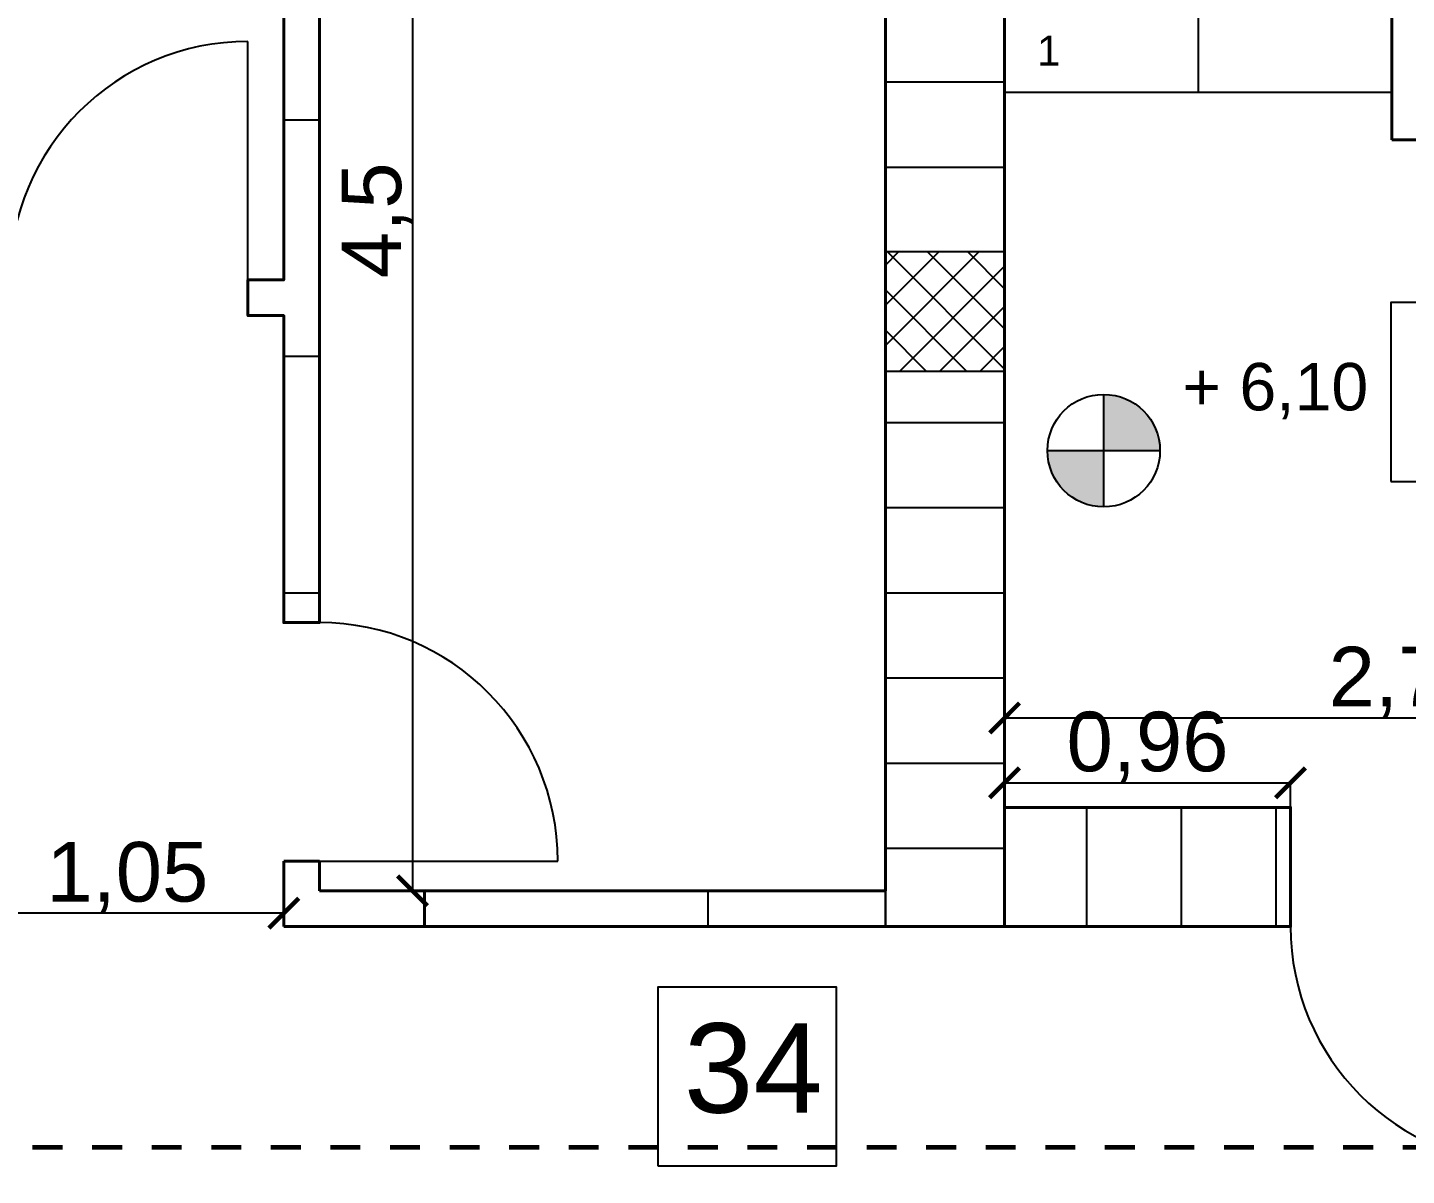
# Model space of a CAD drawing. Header units: millimetres. Extents: x 2459 to 3981, y 1231 to 4850.
# Drawn here: x 3699.425 to 3704.054, y 1286.436 to 1290.287 of the extents above; entities that cross this region are included whole.
import ezdxf

# ---------------------------------------------------------------- set-up
doc = ezdxf.new("R2010")
doc.units = ezdxf.units.MM
doc.linetypes.add('JIS_02_0.7', pattern=[1.35, 0.75, -0.6])
doc.linetypes.add('TRATTEGGIATA', pattern=[0.75, 0.5, -0.25])
doc.layers.add('linee muri', color=7, linetype='Continuous', lineweight=40)
doc.layers.add('SEZIONI', color=7, linetype='TRATTEGGIATA', lineweight=60)
doc.layers.add('quoteee', color=7, linetype='Continuous')
doc.styles.get("Standard").update_dxf_attribs({"font": 'arial.ttf'})
doc.dimstyles.new('Copia di ISO-25', dxfattribs={"dimtxt": 0.2, "dimasz": 0.1, "dimexe": 0, "dimexo": 0, "dimgap": 0, "dimtad": 3, "dimtxsty": 'Standard', "dimblk": 'ARCHTICK', "dimcen": -2.5, "dimclrd": 256, "dimclre": 256, "dimclrt": 256, "dimadec": 0, "dimazin": 0, "dimtfac": 1, "dimtmove": 2, "dimatfit": 3, "dimldrblk": 'ARCHTICK', "dimfxl": 1, "dimfxlon": 1, "dimtfillclr": 256, "dimlwd": -1, "dimlwe": -1, "dimarcsym": 0})
pattern_1 = [(45, (-1.35194, 0.4), (-0.067351921, 0.067351921), []), (135, (-1.35194, 0.4), (-0.067351921, -0.067351921), [])]

# ---------------------------------------------------------------- blocks, each defined once
blk = doc.blocks.new('_ArchTick')
at = {"color": 0, "linetype": 'ByBlock', "const_width": 0.15}
blk.add_lwpolyline([(-0.5, -0.5), (0.5, 0.5)], dxfattribs=at)
blk = doc.blocks.new('*D342')
at = {"layer": 'Defpoints', "color": 0, "lineweight": -3, "ltscale": 0.01, "transparency": 16777216}
for p in [(3700.4047, 1291.8906), (3700.4047, 1287.3906), (3700.7171, 1287.3906)]:
    blk.add_point(p, dxfattribs=at)
at = {"layer": 'quoteee', "ltscale": 0.01, "transparency": 16777216}
for p, q in [((3700.4047, 1291.8906), (3700.7171, 1291.8906)), ((3700.7171, 1291.8906), (3700.7171, 1287.3906)), ((3700.4047, 1287.3906), (3700.7171, 1287.3906))]:
    blk.add_line(p, q, dxfattribs=at)
at = {"layer": 'quoteee', "ltscale": 0.01, "transparency": 16777216, "xscale": 0.1, "yscale": 0.1, "zscale": 0.1}
for p, rotation in [((3700.7171, 1291.8906), 90), ((3700.7171, 1287.3906), 270)]:
    blk.add_blockref('_ArchTick', p, dxfattribs=dict(at, rotation=rotation))
at = {"layer": 'quoteee', "ltscale": 0.01, "transparency": 16777216, "insert": (3700.5974, 1289.6406), "char_height": 0.2, "attachment_point": 5, "rotation": 90}
blk.add_mtext('4,5', dxfattribs=at)
blk = doc.blocks.new('*D343')
at = {"layer": 'Defpoints', "color": 0, "lineweight": -3, "ltscale": 0.01, "transparency": 16777216}
for p in [(3699.2347, 1287.3156), (3699.2347, 1287.2706), (3700.2847, 1287.2706)]:
    blk.add_point(p, dxfattribs=at)
at = {"layer": 'quoteee', "ltscale": 0.01, "transparency": 16777216}
for p, q in [((3699.2347, 1287.2706), (3699.2347, 1287.3156)), ((3700.2847, 1287.3156), (3699.2347, 1287.3156)), ((3700.2847, 1287.2706), (3700.2847, 1287.3156))]:
    blk.add_line(p, q, dxfattribs=at)
at = {"layer": 'quoteee', "ltscale": 0.01, "transparency": 16777216, "xscale": 0.1, "yscale": 0.1, "zscale": 0.1, "rotation": 180}
blk.add_blockref('_ArchTick', (3699.2347, 1287.3156), dxfattribs=at)
at = {"layer": 'quoteee', "ltscale": 0.01, "transparency": 16777216, "xscale": 0.1, "yscale": 0.1, "zscale": 0.1}
blk.add_blockref('_ArchTick', (3700.2847, 1287.3156), dxfattribs=at)
at = {"layer": 'quoteee', "ltscale": 0.01, "transparency": 16777216, "insert": (3699.7597, 1287.4358), "char_height": 0.2, "attachment_point": 5}
blk.add_mtext('1,05', dxfattribs=at)
blk = doc.blocks.new('*D344')
at = {"layer": 'Defpoints', "color": 0, "lineweight": -3, "ltscale": 0.01, "transparency": 16777216}
for p in [(3705.4247, 1287.9706), (3702.7047, 1287.6706), (3705.4247, 1287.6706)]:
    blk.add_point(p, dxfattribs=at)
at = {"layer": 'quoteee', "ltscale": 0.01, "transparency": 16777216}
for p, q in [((3702.7047, 1287.6706), (3702.7047, 1287.9706)), ((3702.7047, 1287.9706), (3705.4247, 1287.9706)), ((3705.4247, 1287.6706), (3705.4247, 1287.9706))]:
    blk.add_line(p, q, dxfattribs=at)
at = {"layer": 'quoteee', "ltscale": 0.01, "transparency": 16777216, "xscale": 0.1, "yscale": 0.1, "zscale": 0.1, "rotation": 180}
blk.add_blockref('_ArchTick', (3702.7047, 1287.9706), dxfattribs=at)
at = {"layer": 'quoteee', "ltscale": 0.01, "transparency": 16777216, "xscale": 0.1, "yscale": 0.1, "zscale": 0.1}
blk.add_blockref('_ArchTick', (3705.4247, 1287.9706), dxfattribs=at)
at = {"layer": 'quoteee', "ltscale": 0.01, "transparency": 16777216, "insert": (3704.0647, 1288.0908), "char_height": 0.2, "attachment_point": 5}
blk.add_mtext('2,72', dxfattribs=at)
blk = doc.blocks.new('*D466')
at = {"layer": 'Defpoints', "color": 0, "lineweight": -3, "transparency": 16777216}
for p in [(3703.6647, 1287.7528), (3702.7047, 1287.6706), (3703.6647, 1287.6706)]:
    blk.add_point(p, dxfattribs=at)
at = {"layer": 'quoteee', "transparency": 16777216}
for p, q in [((3702.7047, 1287.6706), (3702.7047, 1287.7528)), ((3702.7047, 1287.7528), (3703.6647, 1287.7528)), ((3703.6647, 1287.6706), (3703.6647, 1287.7528))]:
    blk.add_line(p, q, dxfattribs=at)
at = {"layer": 'quoteee', "transparency": 16777216, "xscale": 0.1, "yscale": 0.1, "zscale": 0.1, "rotation": 180}
blk.add_blockref('_ArchTick', (3702.7047, 1287.7528), dxfattribs=at)
at = {"layer": 'quoteee', "transparency": 16777216, "xscale": 0.1, "yscale": 0.1, "zscale": 0.1}
blk.add_blockref('_ArchTick', (3703.6647, 1287.7528), dxfattribs=at)
at = {"layer": 'quoteee', "transparency": 16777216, "insert": (3703.1847, 1287.873), "char_height": 0.2, "attachment_point": 5}
blk.add_mtext('0,96', dxfattribs=at)

msp = doc.modelspace()

# ---------------------------------------------------------------- hatches: boundary and pattern name
at = {"linetype": 'Continuous'}
h = msp.add_hatch(dxfattribs=at)
h.set_pattern_fill('ANSI37', color=256, scale=0.03)
h.set_pattern_definition(pattern_1)
h.paths.add_polyline_path([(3712.214742, 1289.534637), (3711.815965, 1289.534637), (3711.814742, 1289.533414), (3711.814742, 1289.144162), (3711.824267, 1289.134637), (3712.214742, 1289.134637)])
h.paths.add_polyline_path([(3707.817242, 1280.470565), (3707.417242, 1280.470565), (3707.417242, 1280.070565), (3707.817242, 1280.070565)])
h.paths.add_polyline_path([(3712.214742, 1280.470565), (3711.814742, 1280.470565), (3711.814742, 1280.070565), (3712.214742, 1280.070565)])
h.paths.add_polyline_path([(3712.214742, 1285.320565), (3711.814742, 1285.320565), (3711.814742, 1284.920565), (3712.214742, 1284.920565)])
h.paths.add_polyline_path([(3712.214742, 1292.290565), (3711.814742, 1292.290565), (3711.814742, 1291.890565), (3712.214742, 1291.890565)])
h.paths.add_polyline_path([(3709.204742, 1292.290565), (3708.804742, 1292.290565), (3708.804742, 1291.890565), (3709.204742, 1291.890565)])
h.paths.add_polyline_path([(3705.824742, 1292.290565), (3705.424742, 1292.290565), (3705.424742, 1291.897159), (3705.431336, 1291.890565), (3705.824742, 1291.890565)])
h.paths.add_polyline_path([(3705.824742, 1289.534637), (3705.424742, 1289.534637), (3705.424742, 1289.134637), (3705.824742, 1289.134637)])
h.paths.add_polyline_path([(3703.999742, 1280.470565), (3703.599742, 1280.470565), (3703.599742, 1280.070565), (3703.999742, 1280.070565)])
h.paths.add_polyline_path([(3705.824742, 1285.320565), (3705.424742, 1285.320565), (3705.424742, 1284.920565), (3705.824742, 1284.920565)])
h.paths.add_polyline_path([(3707.819742, 1285.320565), (3707.419742, 1285.320565), (3707.419742, 1284.920565), (3707.554742, 1284.920565), (3707.819742, 1284.920565)])
h.paths.add_polyline_path([(3695.914742, 1291.890565), (3696.314742, 1291.890565), (3696.314742, 1292.290565), (3695.914742, 1292.290565)])
h.paths.add_polyline_path([(3698.924742, 1292.290565), (3698.924742, 1291.890565), (3699.324742, 1291.890565), (3699.324742, 1292.290565)])
h.paths.add_polyline_path([(3702.304742, 1292.290565), (3702.304742, 1291.890565), (3702.704742, 1291.890565), (3702.704742, 1292.290565)])
h.paths.add_polyline_path([(3702.704742, 1289.534637), (3702.304742, 1289.534637), (3702.304742, 1289.134637), (3702.704742, 1289.134637)])
h.paths.add_polyline_path([(3696.314742, 1289.134637), (3696.314742, 1289.534637), (3695.914742, 1289.534637), (3695.914742, 1289.134637)])
h.paths.add_polyline_path([(3702.304742, 1285.320565), (3702.304742, 1284.920565), (3702.704742, 1284.920565), (3702.704742, 1285.320565)])
h.paths.add_polyline_path([(3700.674742, 1284.920565), (3700.674742, 1285.320565), (3700.274742, 1285.320565), (3700.274742, 1284.920565)])
h.paths.add_polyline_path([(3696.314742, 1284.920565), (3696.314742, 1285.320565), (3695.914742, 1285.320565), (3695.914742, 1284.920565)])
h.paths.add_polyline_path([(3700.274742, 1280.470565), (3700.274742, 1280.070565), (3700.674742, 1280.070565), (3700.674742, 1280.470565)])
h.paths.add_polyline_path([(3696.314742, 1280.070565), (3696.314742, 1280.470565), (3695.914742, 1280.470565), (3695.914742, 1280.070565)])
h = msp.add_hatch()
h.set_pattern_fill('ANSI37', color=256, scale=0.03)
h.set_pattern_definition(pattern_1)
h.paths.add_polyline_path([(3712.214742, 1289.534637), (3711.815965, 1289.534637), (3711.814742, 1289.533414), (3711.814742, 1289.144162), (3711.824267, 1289.134637), (3712.214742, 1289.134637)])
h.paths.add_polyline_path([(3707.817242, 1280.470565), (3707.417242, 1280.470565), (3707.417242, 1280.070565), (3707.817242, 1280.070565)])
h.paths.add_polyline_path([(3712.214742, 1280.470565), (3711.814742, 1280.470565), (3711.814742, 1280.070565), (3712.214742, 1280.070565)])
h.paths.add_polyline_path([(3712.214742, 1285.320565), (3711.814742, 1285.320565), (3711.814742, 1284.920565), (3712.214742, 1284.920565)])
h.paths.add_polyline_path([(3712.214742, 1292.290565), (3711.814742, 1292.290565), (3711.814742, 1291.890565), (3712.214742, 1291.890565)])
h.paths.add_polyline_path([(3709.204742, 1292.290565), (3708.804742, 1292.290565), (3708.804742, 1291.890565), (3709.204742, 1291.890565)])
h.paths.add_polyline_path([(3705.824742, 1292.290565), (3705.424742, 1292.290565), (3705.424742, 1291.897159), (3705.431336, 1291.890565), (3705.824742, 1291.890565)])
h.paths.add_polyline_path([(3705.824742, 1289.534637), (3705.424742, 1289.534637), (3705.424742, 1289.134637), (3705.824742, 1289.134637)])
h.paths.add_polyline_path([(3703.999742, 1280.470565), (3703.599742, 1280.470565), (3703.599742, 1280.070565), (3703.999742, 1280.070565)])
h.paths.add_polyline_path([(3705.824742, 1285.320565), (3705.424742, 1285.320565), (3705.424742, 1284.920565), (3705.824742, 1284.920565)])
h.paths.add_polyline_path([(3707.819742, 1285.320565), (3707.419742, 1285.320565), (3707.419742, 1284.920565), (3707.554742, 1284.920565), (3707.819742, 1284.920565)])
h.paths.add_polyline_path([(3695.914742, 1291.890565), (3696.314742, 1291.890565), (3696.314742, 1292.290565), (3695.914742, 1292.290565)])
h.paths.add_polyline_path([(3698.924742, 1292.290565), (3698.924742, 1291.890565), (3699.324742, 1291.890565), (3699.324742, 1292.290565)])
h.paths.add_polyline_path([(3702.304742, 1292.290565), (3702.304742, 1291.890565), (3702.704742, 1291.890565), (3702.704742, 1292.290565)])
h.paths.add_polyline_path([(3702.704742, 1289.534637), (3702.304742, 1289.534637), (3702.304742, 1289.134637), (3702.704742, 1289.134637)])
h.paths.add_polyline_path([(3696.314742, 1289.134637), (3696.314742, 1289.534637), (3695.914742, 1289.534637), (3695.914742, 1289.134637)])
h.paths.add_polyline_path([(3702.304742, 1285.320565), (3702.304742, 1284.920565), (3702.704742, 1284.920565), (3702.704742, 1285.320565)])
h.paths.add_polyline_path([(3700.674742, 1284.920565), (3700.674742, 1285.320565), (3700.274742, 1285.320565), (3700.274742, 1284.920565)])
h.paths.add_polyline_path([(3696.314742, 1284.920565), (3696.314742, 1285.320565), (3695.914742, 1285.320565), (3695.914742, 1284.920565)])
h.paths.add_polyline_path([(3700.274742, 1280.470565), (3700.274742, 1280.070565), (3700.674742, 1280.070565), (3700.674742, 1280.470565)])
h.paths.add_polyline_path([(3696.314742, 1280.070565), (3696.314742, 1280.470565), (3695.914742, 1280.470565), (3695.914742, 1280.070565)])
h = msp.add_hatch(color=256, dxfattribs=at)
h.dxf.hatch_style = 1
h.paths.add_polyline_path([(3703.037628, 1289.056323), (3703.037628, 1288.86752), (3703.226431, 1288.86752, 0.41421356)])
h.paths.add_polyline_path([(3703.037628, 1288.86752), (3702.848825, 1288.86752, 0.41421356), (3703.037628, 1288.678717)])
h = msp.add_hatch(color=256)
h.dxf.hatch_style = 1
h.paths.add_polyline_path([(3703.037628, 1289.056323), (3703.037628, 1288.86752), (3703.226431, 1288.86752, 0.41421356)])
h.paths.add_polyline_path([(3703.037628, 1288.86752), (3702.848825, 1288.86752, 0.41421356), (3703.037628, 1288.678717)])

# ---------------------------------------------------------------- linework, layer by layer
for p, q in [((3704.004742, 1289.910565), (3704.004742, 1293.070565)), ((3702.704742, 1287.670565), (3702.704742, 1292.290565)), ((3702.704742, 1287.390565), (3702.704742, 1292.290565)), ((3703.354742, 1292.170565), (3703.354742, 1290.070565)), ((3700.284742, 1291.890565), (3700.284742, 1289.440565)), ((3700.404742, 1289.440565), (3700.404742, 1291.890565)), ((3702.304742, 1287.390565), (3702.304742, 1291.890565)), ((3700.164742, 1289.440565), (3700.164742, 1290.240565)), ((3700.164742, 1289.440565), (3700.164742, 1290.240565)), ((3702.304742, 1290.104965), (3702.704742, 1290.104965)), ((3702.304742, 1290.104965), (3702.704742, 1290.104965)), ((3702.704742, 1290.070565), (3704.004742, 1290.070565)), ((3700.284742, 1289.977965), (3700.404742, 1289.977965)), ((3700.284742, 1289.977965), (3700.404742, 1289.977965)), ((3704.124742, 1289.910565), (3704.004742, 1289.910565)), ((3702.304742, 1289.819215), (3702.704742, 1289.819215)), ((3702.304742, 1289.819215), (3702.704742, 1289.819215)), ((3700.164742, 1289.320565), (3700.164742, 1289.440565)), ((3700.284742, 1289.440565), (3700.164742, 1289.440565)), ((3700.164742, 1289.440565), (3700.164742, 1289.320565)), ((3700.404742, 1289.320565), (3700.404742, 1289.440565)), ((3700.164742, 1289.320565), (3700.284742, 1289.320565)), ((3700.284742, 1289.320565), (3700.284742, 1288.290565)), ((3700.404742, 1288.290565), (3700.404742, 1289.320565)), ((3700.284742, 1289.184215), (3700.404742, 1289.184215)), ((3700.284742, 1289.184215), (3700.404742, 1289.184215)), ((3703.037628, 1288.678717), (3703.037628, 1289.056323)), ((3702.304742, 1288.961965), (3702.704742, 1288.961965)), ((3702.304742, 1288.961965), (3702.704742, 1288.961965)), ((3702.848825, 1288.86752), (3703.226431, 1288.86752)), ((3702.304742, 1288.676215), (3702.704742, 1288.676215)), ((3702.304742, 1288.676215), (3702.704742, 1288.676215)), ((3700.284742, 1288.390465), (3700.404742, 1288.390465)), ((3700.284742, 1288.390465), (3700.404742, 1288.390465)), ((3702.304742, 1288.390465), (3702.704742, 1288.390465)), ((3702.304742, 1288.390465), (3702.704742, 1288.390465)), ((3700.284742, 1288.290565), (3700.404742, 1288.290565)), ((3700.284742, 1288.290565), (3700.404742, 1288.290565)), ((3702.304742, 1288.104715), (3702.704742, 1288.104715)), ((3702.304742, 1288.104715), (3702.704742, 1288.104715)), ((3702.304742, 1287.818965), (3702.704742, 1287.818965)), ((3702.304742, 1287.818965), (3702.704742, 1287.818965)), ((3702.704742, 1287.670565), (3702.704742, 1287.270565)), ((3703.664742, 1287.670565), (3702.704742, 1287.670565)), ((3702.979952, 1287.670565), (3702.979952, 1287.270565)), ((3702.979952, 1287.670565), (3702.979952, 1287.270565)), ((3703.297452, 1287.670565), (3703.297452, 1287.270565)), ((3703.297452, 1287.670565), (3703.297452, 1287.270565)), ((3703.614952, 1287.670565), (3703.614952, 1287.270565)), ((3703.614952, 1287.670565), (3703.614952, 1287.270565)), ((3703.664742, 1287.270565), (3703.664742, 1287.670565)), ((3702.304742, 1287.533215), (3702.507003, 1287.533215)), ((3702.304742, 1287.533215), (3702.507003, 1287.533215)), ((3702.507003, 1287.533215), (3702.704742, 1287.533215)), ((3702.507003, 1287.533215), (3702.704742, 1287.533215)), ((3700.284742, 1287.490565), (3700.404742, 1287.490565)), ((3700.284742, 1287.490565), (3700.404742, 1287.490565)), ((3700.284742, 1287.490565), (3700.404742, 1287.490565)), ((3700.404742, 1287.490565), (3701.204742, 1287.490565)), ((3700.404742, 1287.490565), (3701.204742, 1287.490565)), ((3700.757452, 1287.270565), (3700.757452, 1287.390565)), ((3701.709952, 1287.270565), (3701.709952, 1287.390565)), ((3701.709952, 1287.270565), (3701.709952, 1287.390565)), ((3702.304742, 1287.390565), (3702.304742, 1287.270565)), ((3702.704742, 1287.270565), (3703.664742, 1287.270565))]:
    msp.add_line(p, q, dxfattribs=at)
for p, q in [((3702.704742, 1287.670565), (3702.704742, 1292.290565)), ((3703.354742, 1292.170565), (3703.354742, 1290.070565)), ((3702.304742, 1287.390565), (3702.304742, 1291.890565)), ((3700.164742, 1289.440565), (3700.164742, 1290.240565)), ((3700.164742, 1289.440565), (3700.164742, 1290.240565)), ((3702.704742, 1290.070565), (3704.004742, 1290.070565)), ((3700.164742, 1289.320565), (3700.164742, 1289.440565)), ((3703.037628, 1288.678717), (3703.037628, 1289.056323)), ((3702.848825, 1288.86752), (3703.226431, 1288.86752)), ((3700.284742, 1288.290565), (3700.404742, 1288.290565)), ((3702.704742, 1287.670565), (3702.704742, 1287.270565)), ((3703.664742, 1287.670565), (3702.704742, 1287.670565)), ((3703.664742, 1287.270565), (3703.664742, 1287.670565)), ((3700.404742, 1287.490565), (3701.204742, 1287.490565)), ((3700.404742, 1287.490565), (3701.204742, 1287.490565)), ((3702.304742, 1287.390565), (3702.304742, 1287.270565)), ((3702.704742, 1287.270565), (3703.664742, 1287.270565))]:
    msp.add_line(p, q)
at = {"linetype": 'Continuous', "ltscale": 0.01}
for p, q in [((3700.284742, 1291.890565), (3700.284742, 1289.440565)), ((3700.404742, 1291.890565), (3700.404742, 1289.440565)), ((3702.304742, 1291.890565), (3702.304742, 1287.390565)), ((3700.284742, 1289.440565), (3700.164742, 1289.440565)), ((3700.284742, 1289.440565), (3700.164742, 1289.440565)), ((3700.164742, 1289.440565), (3700.164742, 1289.320565)), ((3700.164742, 1289.440565), (3700.164742, 1289.320565)), ((3700.404742, 1289.440565), (3700.404742, 1289.320565)), ((3700.164742, 1289.320565), (3700.284742, 1289.320565)), ((3700.284742, 1288.290565), (3700.284742, 1289.320565)), ((3700.404742, 1288.290565), (3700.404742, 1289.320565)), ((3700.404742, 1288.290565), (3700.404742, 1288.300565)), ((3700.404742, 1288.290565), (3700.404742, 1288.300565)), ((3700.404742, 1288.290565), (3700.404742, 1288.300565)), ((3702.704742, 1287.670565), (3703.664742, 1287.670565)), ((3703.664742, 1287.270565), (3703.664742, 1287.670565)), ((3700.284742, 1287.270565), (3700.284742, 1287.490565)), ((3700.404742, 1287.490565), (3700.284742, 1287.490565)), ((3700.404742, 1287.490565), (3700.284742, 1287.490565)), ((3700.284742, 1287.270565), (3700.284742, 1287.490565)), ((3700.404742, 1287.490565), (3700.284742, 1287.490565)), ((3700.404742, 1287.490565), (3700.284742, 1287.490565)), ((3700.284742, 1287.270565), (3700.284742, 1287.490565)), ((3700.404742, 1287.490565), (3700.284742, 1287.490565)), ((3700.404742, 1287.490565), (3700.284742, 1287.490565)), ((3700.404742, 1287.390565), (3700.404742, 1287.490565)), ((3700.404742, 1287.390565), (3700.404742, 1287.490565)), ((3700.404742, 1287.390565), (3700.404742, 1287.490565)), ((3700.404742, 1287.390565), (3700.404742, 1287.490565)), ((3700.404742, 1287.390565), (3700.404742, 1287.490565)), ((3700.404742, 1287.390565), (3700.404742, 1287.490565)), ((3702.304742, 1287.390565), (3700.404742, 1287.390565)), ((3702.304742, 1287.390565), (3700.404742, 1287.390565)), ((3702.304742, 1287.390565), (3700.404742, 1287.390565)), ((3700.404742, 1287.270565), (3700.284742, 1287.270565)), ((3700.404742, 1287.270565), (3700.284742, 1287.270565)), ((3700.404742, 1287.270565), (3700.284742, 1287.270565)), ((3702.304742, 1287.270565), (3700.404742, 1287.270565)), ((3702.304742, 1287.270565), (3700.404742, 1287.270565)), ((3702.304742, 1287.270565), (3700.404742, 1287.270565)), ((3702.304742, 1287.270565), (3702.704742, 1287.270565)), ((3702.304742, 1287.270565), (3702.704742, 1287.270565)), ((3702.304742, 1287.270565), (3702.704742, 1287.270565)), ((3702.704742, 1287.270565), (3703.664742, 1287.270565)), ((3702.704742, 1287.270565), (3702.824742, 1287.270565)), ((3702.704742, 1287.270565), (3702.824742, 1287.270565))]:
    msp.add_line(p, q, dxfattribs=at)
at = {"ltscale": 0.01}
for p, q in [((3700.284742, 1289.440565), (3700.164742, 1289.440565)), ((3700.284742, 1289.440565), (3700.164742, 1289.440565)), ((3700.164742, 1289.440565), (3700.164742, 1289.320565)), ((3700.164742, 1289.440565), (3700.164742, 1289.320565)), ((3700.404742, 1289.440565), (3700.404742, 1289.320565)), ((3700.164742, 1289.320565), (3700.284742, 1289.320565)), ((3700.284742, 1288.290565), (3700.284742, 1289.320565)), ((3700.404742, 1288.290565), (3700.404742, 1289.320565)), ((3700.404742, 1288.290565), (3700.404742, 1288.300565)), ((3700.404742, 1288.290565), (3700.404742, 1288.300565)), ((3702.704742, 1287.670565), (3703.664742, 1287.670565)), ((3703.664742, 1287.270565), (3703.664742, 1287.670565)), ((3702.304742, 1287.270565), (3702.704742, 1287.270565)), ((3702.304742, 1287.270565), (3702.704742, 1287.270565)), ((3702.704742, 1287.270565), (3703.664742, 1287.270565)), ((3702.704742, 1287.270565), (3702.824742, 1287.270565))]:
    msp.add_line(p, q, dxfattribs=at)
at = {"linetype": 'Continuous'}
for points in [[(3702.304742, 1292.290565), (3702.704742, 1292.290565), (3702.704742, 1287.270565), (3702.304742, 1287.270565)], [(3700.404742, 1289.440565), (3700.404742, 1291.890565), (3700.284742, 1291.890565), (3700.284742, 1289.440565), (3700.164742, 1289.440565), (3700.164742, 1289.320565), (3700.284742, 1289.320565), (3700.284742, 1288.290565), (3700.404742, 1288.290565), (3700.404742, 1289.320565)], [(3702.304742, 1289.134637), (3702.704742, 1289.134637), (3702.704742, 1289.534637), (3702.304742, 1289.534637)], [(3704.002047, 1288.764474), (3704.602047, 1288.764474), (3704.602047, 1289.364474), (3704.002047, 1289.364474)], [(3702.704742, 1287.670565), (3703.664742, 1287.670565), (3703.664742, 1287.270565), (3702.704742, 1287.270565)], [(3701.540751, 1286.467405), (3702.140751, 1286.467405), (3702.140751, 1287.067405), (3701.540751, 1287.067405)]]:
    msp.add_lwpolyline(points, close=True, dxfattribs=at)
for points in [[(3702.304742, 1292.290565), (3702.704742, 1292.290565), (3702.704742, 1287.270565), (3702.304742, 1287.270565)], [(3702.304742, 1289.134637), (3702.704742, 1289.134637), (3702.704742, 1289.534637), (3702.304742, 1289.534637)], [(3704.002047, 1288.764474), (3704.602047, 1288.764474), (3704.602047, 1289.364474), (3704.002047, 1289.364474)], [(3701.540751, 1286.467405), (3702.140751, 1286.467405), (3702.140751, 1287.067405), (3701.540751, 1287.067405)]]:
    msp.add_lwpolyline(points, close=True)
msp.add_circle((3703.037628, 1288.86752), 0.188803, dxfattribs=at)
msp.add_circle((3703.037628, 1288.86752), 0.188803)
for centre, start, end in [((3700.164742, 1289.440565), 90, 180), ((3700.164742, 1289.440565), 90, 180), ((3700.404742, 1287.490565), 0, 90), ((3700.404742, 1287.490565), 0, 90), ((3704.464742, 1287.270565), 180, 270)]:
    msp.add_arc(centre, 0.8, start, end, dxfattribs=at)
for centre, start, end in [((3700.164742, 1289.440565), 90, 180), ((3700.164742, 1289.440565), 90, 180), ((3700.404742, 1287.490565), 0, 90), ((3700.404742, 1287.490565), 0, 90), ((3704.464742, 1287.270565), 180, 270)]:
    msp.add_arc(centre, 0.8, start, end)
at = {"layer": 'linee muri'}
for p, q in [((3704.004742, 1289.910565), (3704.004742, 1293.070565)), ((3702.704742, 1287.390565), (3702.704742, 1292.290565)), ((3700.284742, 1291.890565), (3700.284742, 1289.440565)), ((3700.404742, 1289.440565), (3700.404742, 1291.890565)), ((3704.124742, 1289.910565), (3704.004742, 1289.910565)), ((3700.284742, 1289.440565), (3700.164742, 1289.440565)), ((3700.164742, 1289.440565), (3700.164742, 1289.320565)), ((3700.404742, 1289.320565), (3700.404742, 1289.440565)), ((3700.164742, 1289.320565), (3700.284742, 1289.320565)), ((3700.284742, 1289.320565), (3700.284742, 1288.290565)), ((3700.404742, 1288.290565), (3700.404742, 1289.320565)), ((3700.284742, 1288.290565), (3700.404742, 1288.290565)), ((3700.284742, 1287.490565), (3700.404742, 1287.490565)), ((3700.284742, 1287.490565), (3700.404742, 1287.490565)), ((3700.284742, 1287.490565), (3700.404742, 1287.490565))]:
    msp.add_line(p, q, dxfattribs=at)
at = {"layer": 'linee muri', "ltscale": 0.01}
for p, q in [((3700.284742, 1291.890565), (3700.284742, 1289.440565)), ((3700.404742, 1291.890565), (3700.404742, 1289.440565)), ((3702.304742, 1291.890565), (3702.304742, 1287.390565)), ((3700.404742, 1288.290565), (3700.404742, 1288.300565)), ((3700.284742, 1287.270565), (3700.284742, 1287.490565)), ((3700.404742, 1287.490565), (3700.284742, 1287.490565)), ((3700.404742, 1287.490565), (3700.284742, 1287.490565)), ((3700.284742, 1287.270565), (3700.284742, 1287.490565)), ((3700.404742, 1287.490565), (3700.284742, 1287.490565)), ((3700.404742, 1287.490565), (3700.284742, 1287.490565)), ((3700.284742, 1287.270565), (3700.284742, 1287.490565)), ((3700.404742, 1287.490565), (3700.284742, 1287.490565)), ((3700.404742, 1287.490565), (3700.284742, 1287.490565)), ((3700.404742, 1287.390565), (3700.404742, 1287.490565)), ((3700.404742, 1287.390565), (3700.404742, 1287.490565)), ((3700.404742, 1287.390565), (3700.404742, 1287.490565)), ((3700.404742, 1287.390565), (3700.404742, 1287.490565)), ((3700.404742, 1287.390565), (3700.404742, 1287.490565)), ((3700.404742, 1287.390565), (3700.404742, 1287.490565)), ((3702.304742, 1287.390565), (3700.404742, 1287.390565)), ((3702.304742, 1287.390565), (3700.404742, 1287.390565)), ((3702.304742, 1287.390565), (3700.404742, 1287.390565)), ((3700.404742, 1287.270565), (3700.284742, 1287.270565)), ((3700.404742, 1287.270565), (3700.284742, 1287.270565)), ((3700.404742, 1287.270565), (3700.284742, 1287.270565)), ((3702.304742, 1287.270565), (3700.404742, 1287.270565)), ((3702.304742, 1287.270565), (3700.404742, 1287.270565)), ((3702.304742, 1287.270565), (3700.404742, 1287.270565)), ((3702.304742, 1287.270565), (3702.704742, 1287.270565)), ((3702.704742, 1287.270565), (3702.824742, 1287.270565))]:
    msp.add_line(p, q, dxfattribs=at)
at = {"layer": 'linee muri', "linetype": 'Continuous'}
msp.add_line((3700.757452, 1287.270565), (3700.757452, 1287.390565), dxfattribs=at)
at = {"layer": 'linee muri'}
for points in [[(3700.404742, 1289.440565), (3700.404742, 1291.890565), (3700.284742, 1291.890565), (3700.284742, 1289.440565), (3700.164742, 1289.440565), (3700.164742, 1289.320565), (3700.284742, 1289.320565), (3700.284742, 1288.290565), (3700.404742, 1288.290565), (3700.404742, 1289.320565)], [(3702.704742, 1287.670565), (3703.664742, 1287.670565), (3703.664742, 1287.270565), (3702.704742, 1287.270565)]]:
    msp.add_lwpolyline(points, close=True, dxfattribs=at)
at = {"layer": 'SEZIONI', "linetype": 'JIS_02_0.7', "ltscale": 0.01}
msp.add_lwpolyline([(3693.647732, 1286.084852), (3693.841823, 1285.890762), (3693.841823, 1286.530565), (3714.447753, 1286.530565), (3714.447753, 1285.890762), (3714.641843, 1286.084852)], dxfattribs=at)

# ---------------------------------------------------------------- texts
at = {"linetype": 'Continuous', "attachment_point": 1}
for s, width, gutter_width, heights, insert, char_height in [('1', 0.33547779, 12.5, [0.146462], (3702.813974, 1290.259746), 0.1), ('+ 6,10', 0.63595698, 0.941295, [0.329414], (3703.301915, 1289.161658), 0.1590046)]:
    msp.add_mtext_dynamic_manual_height_columns(s, width=width, gutter_width=gutter_width, heights=heights, dxfattribs=dict(at, insert=insert, char_height=char_height))
at = {"attachment_point": 1}
for s, width, gutter_width, heights, insert, char_height in [('1', 0.33547779, 12.5, [0.146462], (3702.813974, 1290.259746), 0.1), ('+ 6,10', 0.63595698, 0.941295, [0.329414], (3703.301915, 1289.161658), 0.1590046)]:
    msp.add_mtext_dynamic_manual_height_columns(s, width=width, gutter_width=gutter_width, heights=heights, dxfattribs=dict(at, insert=insert, char_height=char_height))
at = {"linetype": 'Continuous', "insert": (3701.628192, 1286.946205), "char_height": 0.3, "attachment_point": 1}
msp.add_mtext('34', dxfattribs=at)
at = {"insert": (3701.628192, 1286.946205), "char_height": 0.3, "attachment_point": 1}
msp.add_mtext('34', dxfattribs=at)

# ---------------------------------------------------------------- dimensions: what is measured, and where the dimension line sits
at = {"layer": 'quoteee', "ltscale": 0.01}
dim = msp.add_linear_dim(base=(3700.717137, 1287.390565), p1=(3700.404742, 1291.890565), p2=(3700.404742, 1287.390565), angle=90, dimstyle='Copia di ISO-25', dxfattribs=at)
dim.commit()
dim.dimension.update_dxf_attribs({"geometry": '*D342', "text_midpoint": (3700.597355, 1289.640565)})
for base, p1, p2, picture, middle in [((3705.424742, 1287.970565), (3702.704742, 1287.670565), (3705.424742, 1287.670565), '*D344', (3704.064742, 1288.090756)), ((3699.234742, 1287.315565), (3700.284742, 1287.270565), (3699.234742, 1287.270565), '*D343', (3699.759742, 1287.435756))]:
    dim = msp.add_linear_dim(base=base, p1=p1, p2=p2, dimstyle='Copia di ISO-25', dxfattribs=at)
    dim.commit()
    dim.dimension.update_dxf_attribs({"geometry": picture, "text_midpoint": middle})
at = {"layer": 'quoteee'}
dim = msp.add_linear_dim(base=(3703.664742, 1287.752785), p1=(3702.704742, 1287.670565), p2=(3703.664742, 1287.670565), dimstyle='Copia di ISO-25', dxfattribs=at)
dim.commit()
dim.dimension.update_dxf_attribs({"geometry": '*D466', "text_midpoint": (3703.184742, 1287.872976)})

doc.saveas('drawing.dxf')
